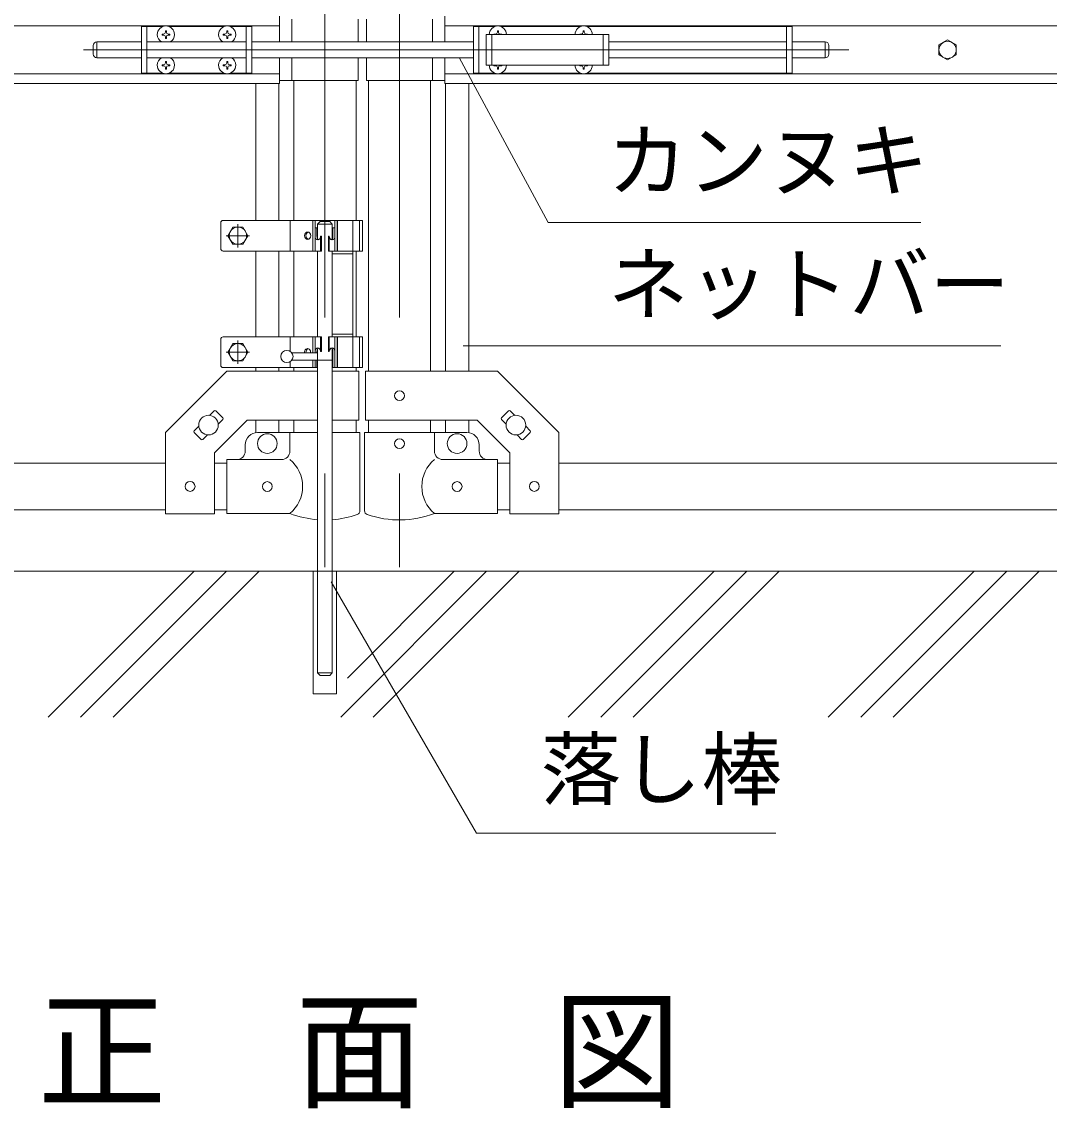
# Model space of a CAD drawing. Units: millimetres, scale not verified. Extents: x -4200 to 4200, y -2970 to 2970.
# Drawn here: x 964 to 1802, y -477 to 409 of the extents above; entities that cross this region are included whole.
import ezdxf
from ezdxf.enums import TextEntityAlignment as Align

# ---------------------------------------------------------------- set-up
doc = ezdxf.new("R2010")
doc.units = ezdxf.units.MM
doc.header["$LTSCALE"] = 20
for name, pattern in [('DASHED', [7.5, 6, -1.5]), ('USER1', [50.8, 31.75, -6.35, 6.35, -6.35]), ('USER2', [0.375, 0.25, -0.125])]:
    doc.linetypes.add(name, pattern=pattern)
for name, color, linetype, lineweight in [('0-0_D-STR3', 3, 'Continuous', 13), ('0-1_D-BMK', 2, 'USER1', 13), ('0-3_D-STR1', 1, 'Continuous', 18), ('0-6_D-STR-TXT', 7, 'Continuous', 9), ('0-9_D-BGD', 7, 'Continuous', 9)]:
    doc.layers.add(name, color=color, linetype=linetype, lineweight=lineweight)
doc.layers.add('0-2_D-TTL-TXT', color=7, linetype='Continuous')
doc.styles.add('ＭＳ ゴシック', font='')
doc.styles.get('ＭＳ ゴシック').set_extended_font_data('MS Gothic')

msp = doc.modelspace()

# ---------------------------------------------------------------- linework, layer by layer
at = {"layer": '0-0_D-STR3'}
for p, q in [((1174.49, 392.87), (1174.49, 413.87)), ((1184.59, 411.37), (1184.59, 392.87)), ((1238.59, 411.37), (1238.59, 392.87)), ((1245.39, 411.37), (1245.39, 392.87)), ((1299.39, 411.37), (1299.39, 392.87)), ((1309.49, 392.87), (1309.49, 413.87)), ((1174.49, 405.87), (354.49, 405.87)), ((1061.84, 405.37), (1061.84, 367.37)), ((1079.24, 405.37), (1061.84, 405.37)), ((1066.34, 405.37), (1066.34, 367.37)), ((1078.69, 398.47), (1078.69, 398.87)), ((1081.45, 402.02), (1081.42, 400.72)), ((1082.24, 402.02), (1081.45, 402.02)), ((1082.24, 402.02), (1082.26, 400.72)), ((1083.69, 399.29), (1084.99, 399.26)), ((1129.24, 405.37), (1084.44, 405.37)), ((1084.99, 399.26), (1084.99, 398.87)), ((1129.99, 399.29), (1128.69, 399.26)), ((1128.69, 399.26), (1128.69, 398.87)), ((1131.45, 402.02), (1131.42, 400.72)), ((1132.24, 402.02), (1131.45, 402.02)), ((1132.24, 402.02), (1132.26, 400.72)), ((1151.84, 405.37), (1134.44, 405.37)), ((1134.99, 398.47), (1134.99, 398.87)), ((1147.34, 405.37), (1147.34, 367.37)), ((1151.84, 405.37), (1151.84, 367.37)), ((1309.49, 405.87), (2129.49, 405.87)), ((1332.64, 405.37), (1332.64, 367.37)), ((1332.64, 405.37), (1350.04, 405.37)), ((1337.14, 405.37), (1337.14, 367.37)), ((1343.14, 398.87), (1343.14, 373.87)), ((1343.14, 398.87), (1443.14, 398.87)), ((1350.79, 399.29), (1349.49, 399.26)), ((1349.49, 399.26), (1349.49, 398.87)), ((1352.25, 402.02), (1352.22, 400.72)), ((1352.25, 402.02), (1353.04, 402.02)), ((1353.04, 402.02), (1353.06, 400.72)), ((1355.24, 405.37), (1420.04, 405.37)), ((1420.79, 399.29), (1419.49, 399.26)), ((1419.49, 399.26), (1419.49, 398.87)), ((1422.25, 402.02), (1422.22, 400.72)), ((1422.25, 402.02), (1423.04, 402.02)), ((1423.04, 402.02), (1423.06, 400.72)), ((1424.49, 399.29), (1425.79, 399.26)), ((1425.24, 405.37), (1592.64, 405.37)), ((1425.79, 399.26), (1425.79, 398.87)), ((1443.14, 398.87), (1443.14, 373.87)), ((1588.14, 405.37), (1588.14, 367.37)), ((1592.64, 405.37), (1592.64, 367.37)), ((1022.64, 389.87), (1022.64, 382.87)), ((1037.09, 392.87), (1025.64, 392.87)), ((1025.64, 392.87), (1025.64, 379.87)), ((1036.94, 392.87), (1061.84, 392.87)), ((1066.34, 392.87), (1147.34, 392.87)), ((1079.99, 398.45), (1078.69, 398.47)), ((1081.45, 395.72), (1081.42, 397.01)), ((1082.24, 395.72), (1081.45, 395.72)), ((1082.24, 395.72), (1082.26, 397.01)), ((1131.45, 395.72), (1131.42, 397.01)), ((1132.24, 395.72), (1131.45, 395.72)), ((1132.24, 395.72), (1132.26, 397.01)), ((1133.69, 398.45), (1134.99, 398.47)), ((1151.84, 392.87), (1332.64, 392.87)), ((1443.14, 392.87), (1588.14, 392.87)), ((1592.64, 392.87), (1619.64, 392.87)), ((1619.64, 392.87), (1619.64, 379.87)), ((1622.64, 389.87), (1622.64, 382.87)), ((1037.09, 379.87), (1025.64, 379.87)), ((1036.94, 379.87), (1061.84, 379.87)), ((1066.34, 379.87), (1147.34, 379.87)), ((1078.69, 373.47), (1078.69, 373.87)), ((1079.99, 373.45), (1078.69, 373.47)), ((1081.45, 377.02), (1081.42, 375.72)), ((1082.24, 377.02), (1081.45, 377.02)), ((1082.24, 377.02), (1082.26, 375.72)), ((1083.69, 374.29), (1084.99, 374.26)), ((1083.69, 373.45), (1084.99, 373.47)), ((1084.99, 374.26), (1084.99, 373.87)), ((1084.99, 373.47), (1084.99, 373.87)), ((1129.99, 374.29), (1128.69, 374.26)), ((1128.69, 374.26), (1128.69, 373.87)), ((1131.45, 377.02), (1131.42, 375.72)), ((1132.24, 377.02), (1131.45, 377.02)), ((1132.24, 377.02), (1132.26, 375.72)), ((1133.69, 374.29), (1134.99, 374.26)), ((1133.69, 373.45), (1134.99, 373.47)), ((1134.99, 374.26), (1134.99, 373.87)), ((1134.99, 373.47), (1134.99, 373.87)), ((1151.84, 379.87), (1332.64, 379.87)), ((1174.49, 358.87), (1174.49, 379.87)), ((1184.59, 379.87), (1184.59, 361.37)), ((1238.59, 379.87), (1238.59, 361.37)), ((1245.39, 379.87), (1245.39, 361.37)), ((1299.39, 379.87), (1299.39, 361.37)), ((1309.49, 358.87), (1309.49, 379.87)), ((1343.14, 373.87), (1443.14, 373.87)), ((1349.49, 373.47), (1349.49, 373.87)), ((1350.79, 373.45), (1349.49, 373.47)), ((1354.49, 373.45), (1355.79, 373.47)), ((1355.79, 373.47), (1355.79, 373.87)), ((1419.49, 373.47), (1419.49, 373.87)), ((1420.79, 373.45), (1419.49, 373.47)), ((1424.49, 373.45), (1425.79, 373.47)), ((1425.79, 373.47), (1425.79, 373.87)), ((1443.14, 379.87), (1588.14, 379.87)), ((1592.64, 379.87), (1619.64, 379.87)), ((1174.49, 366.87), (354.49, 366.87)), ((1079.24, 367.37), (1061.84, 367.37)), ((1081.45, 370.72), (1081.42, 372.01)), ((1082.24, 370.72), (1081.45, 370.72)), ((1082.24, 370.72), (1082.26, 372.01)), ((1129.24, 367.37), (1084.44, 367.37)), ((1131.45, 370.72), (1131.42, 372.01)), ((1132.24, 370.72), (1131.45, 370.72)), ((1132.24, 370.72), (1132.26, 372.01)), ((1151.84, 367.37), (1134.44, 367.37)), ((1309.49, 366.87), (2129.49, 366.87)), ((1332.64, 367.37), (1350.04, 367.37)), ((1352.25, 370.72), (1352.22, 372.01)), ((1352.25, 370.72), (1353.04, 370.72)), ((1353.04, 370.72), (1353.06, 372.01)), ((1355.24, 367.37), (1420.04, 367.37)), ((1422.25, 370.72), (1422.22, 372.01)), ((1422.25, 370.72), (1423.04, 370.72)), ((1423.04, 370.72), (1423.06, 372.01)), ((1425.24, 367.37), (1592.64, 367.37)), ((1174.49, 358.87), (354.49, 358.87)), ((1155.09, 358.87), (1155.09, 247.37)), ((1174.09, 358.87), (1174.09, 247.37)), ((1238.59, 361.37), (1174.49, 361.37)), ((1245.39, 361.37), (1309.49, 361.37)), ((1309.49, 358.87), (2129.49, 358.87)), ((1309.89, 358.87), (1309.89, 124.42)), ((1328.89, 358.87), (1328.89, 124.42)), ((1126.59, 245.37), (1126.59, 224.37)), ((1242.19, 247.37), (1128.59, 247.37)), ((1183.29, 247.37), (1183.29, 222.37)), ((1201.59, 247.37), (1201.59, 222.37)), ((1203.49, 247.37), (1203.49, 222.37)), ((1205.59, 241.37), (1203.49, 241.37)), ((1205.09, 234.37), (1205.09, 241.37)), ((1205.59, 244.37), (1205.59, 241.37)), ((1217.59, 244.37), (1205.59, 244.37)), ((1205.59, 241.37), (1205.59, 232.35)), ((1215.59, 246.37), (1217.59, 244.37)), ((1217.59, 244.37), (1217.59, 241.37)), ((1219.69, 241.37), (1217.59, 241.37)), ((1217.59, 241.37), (1217.59, 232.35)), ((1218.09, 241.37), (1218.09, 234.37)), ((1219.69, 247.37), (1219.69, 222.37)), ((1221.59, 247.37), (1221.59, 222.37)), ((1221.83, 247.37), (1221.83, 222.37)), ((1234.29, 247.37), (1234.29, 127.37)), ((1239.89, 247.37), (1239.89, 222.37)), ((1242.19, 247.37), (1242.19, 222.37)), ((1208.09, 234.37), (1208.09, 222.37)), ((1208.09, 234.37), (1208.78, 234.37)), ((1208.78, 234.37), (1208.78, 222.37)), ((1214.4, 234.37), (1214.4, 222.37)), ((1215.09, 234.37), (1214.4, 234.37)), ((1215.09, 234.37), (1215.09, 222.37)), ((1208.78, 222.37), (1128.59, 222.37)), ((1155.09, 222.37), (1155.09, 152.37)), ((1174.09, 222.37), (1174.09, 152.37)), ((1205.59, 222.37), (1205.59, 152.37)), ((1205.59, 222.37), (1205.59, 152.37)), ((1205.59, 222.37), (1205.59, 152.37)), ((1242.19, 222.37), (1214.4, 222.37)), ((1217.59, 222.37), (1217.59, 152.37)), ((1217.59, 222.37), (1217.59, 152.37)), ((1217.59, 222.37), (1217.59, 152.37)), ((1234.29, 220.07), (1217.59, 220.07)), ((1208.78, 152.37), (1128.59, 152.37)), ((1183.29, 152.37), (1183.29, 140.58)), ((1201.59, 139.37), (1201.59, 152.37)), ((1203.49, 139.37), (1203.49, 152.37)), ((1208.09, 140.37), (1208.09, 152.37)), ((1208.78, 140.37), (1208.78, 152.37)), ((1242.19, 152.37), (1214.4, 152.37)), ((1214.4, 140.37), (1214.4, 152.37)), ((1215.09, 140.37), (1215.09, 152.37)), ((1234.29, 154.67), (1217.59, 154.67)), ((1219.69, 127.37), (1219.69, 152.37)), ((1221.59, 127.37), (1221.59, 152.37)), ((1221.83, 152.37), (1221.83, 127.37)), ((1239.89, 152.37), (1239.89, 127.37)), ((1242.19, 152.37), (1242.19, 127.37)), ((1126.59, 150.37), (1126.59, 129.37)), ((1205.59, 142.38), (1205.59, 133.37)), ((1205.59, 142.38), (1205.59, -121.63)), ((1217.59, 142.38), (1217.59, 133.37)), ((1217.59, 142.38), (1217.59, -121.63)), ((1205.59, 139.37), (1184.59, 139.37)), ((1205.59, 133.37), (1184.59, 133.37)), ((1201.59, 127.37), (1201.59, 133.37)), ((1205.59, 133.37), (1203.49, 133.37)), ((1203.49, 127.37), (1203.49, 133.37)), ((1203.49, 133.37), (1218.09, 133.37)), ((1205.09, 140.37), (1205.09, 139.37)), ((1205.09, 133.37), (1205.09, 127.37)), ((1208.09, 140.37), (1208.78, 140.37)), ((1215.09, 140.37), (1214.4, 140.37)), ((1218.09, 127.37), (1218.09, 140.37)), ((1205.59, 127.37), (1128.59, 127.37)), ((1155.09, 127.37), (1155.09, 124.42)), ((1174.09, 127.37), (1174.09, 124.42)), ((1183.29, 132.16), (1183.29, 127.37)), ((1242.19, 127.37), (1217.59, 127.37)), ((1239.29, 124.42), (1217.59, 124.42)), ((1239.29, 84.42), (1239.29, 124.42)), ((1244.69, 84.42), (1244.69, 124.42)), ((1121.19, 92.08), (1117.47, 88.37)), ((1128.26, 86.43), (1122.6, 92.08)), ((1355.72, 86.43), (1361.38, 92.08)), ((1362.8, 92.08), (1366.51, 88.37)), ((1148.16, 84.42), (1121.59, 57.85)), ((1128.26, 85.01), (1124.54, 81.3)), ((1205.59, 84.42), (1148.16, 84.42)), ((1155.09, 84.42), (1155.09, 74.37)), ((1174.09, 84.42), (1174.09, 74.37)), ((1239.29, 84.42), (1217.59, 84.42)), ((1244.69, 84.42), (1335.82, 84.42)), ((1309.89, 84.42), (1309.89, 74.37)), ((1328.89, 84.42), (1328.89, 74.37)), ((1335.82, 84.42), (1362.39, 57.85)), ((1355.72, 85.01), (1359.44, 81.3)), ((1081.59, 8.17), (1081.59, 74.42)), ((1108.64, 79.54), (1104.92, 75.82)), ((1110.58, 68.75), (1104.92, 74.41)), ((1115.71, 72.47), (1112, 68.75)), ((1183.04, 74.37), (1183.04, 59.37)), ((1240.14, 74.37), (1217.59, 74.37)), ((1240.14, 74.37), (1240.14, 10.67)), ((1243.84, 74.37), (1300.94, 74.37)), ((1243.84, 74.37), (1243.84, 10.67)), ((1300.94, 74.37), (1300.94, 59.37)), ((1300.94, 74.37), (1327.39, 74.37)), ((1368.27, 72.47), (1371.99, 68.75)), ((1373.4, 68.75), (1379.06, 74.41)), ((1375.34, 79.54), (1379.06, 75.82)), ((1402.39, 8.17), (1402.39, 74.42)), ((1146.59, 59.37), (1146.59, 64.37)), ((1337.39, 59.37), (1337.39, 64.37)), ((1121.59, 8.17), (1121.59, 57.85)), ((1362.39, 8.17), (1362.39, 57.85)), ((1131.59, 52.37), (1176.04, 52.37)), ((1131.59, 8.37), (1131.59, 52.37)), ((1352.39, 52.37), (1307.94, 52.37)), ((1352.39, 8.37), (1352.39, 52.37)), ((1121.59, 8.17), (1081.59, 8.17)), ((1131.59, 8.37), (1183.04, 8.37)), ((1352.39, 8.37), (1300.94, 8.37)), ((1362.39, 8.17), (1402.39, 8.17)), ((1202.04, -38.63), (1202.04, -138.63)), ((1217.59, -121.63), (1205.59, -121.63)), ((1205.59, -121.63), (1207.59, -123.63)), ((1215.59, -123.63), (1207.59, -123.63)), ((1217.59, -121.63), (1215.59, -123.63))]:
    msp.add_line(p, q, dxfattribs=at)
at = {"layer": '0-0_D-STR3', "linetype": 'DASHED'}
for p, q in [((1347.64, 398.87), (1347.64, 373.87)), ((1438.64, 398.87), (1438.64, 373.87))]:
    msp.add_line(p, q, dxfattribs=at)
at = {"layer": '0-0_D-STR3', "linetype": 'USER2'}
msp.add_line((1221.83, 222.37), (1235.83, 222.37), dxfattribs=at)
at = {"layer": '0-0_D-STR3'}
for points in [[(1079.99, 399.29), (1078.69, 399.26), (1078.69, 398.87)], [(1083.69, 398.45), (1084.99, 398.47), (1084.99, 398.87)], [(1129.99, 398.45), (1128.69, 398.47), (1128.69, 398.87)], [(1133.69, 399.29), (1134.99, 399.26), (1134.99, 398.87)], [(1354.49, 399.29), (1355.79, 399.26), (1355.79, 398.87)], [(1079.99, 374.29), (1078.69, 374.26), (1078.69, 373.87)], [(1129.99, 373.45), (1128.69, 373.47), (1128.69, 373.87)], [(1215.59, 246.37), (1207.59, 246.37), (1205.59, 244.37)], [(1205.59, 124.42), (1131.59, 124.42), (1081.59, 74.42)], [(1244.69, 124.42), (1352.39, 124.42), (1402.39, 74.42)], [(1205.59, 74.37), (1183.04, 74.37), (1156.59, 74.37)], [(1221.14, -38.63), (1221.14, -138.63), (1202.04, -138.63)]]:
    msp.add_lwpolyline(points, dxfattribs=at)
for points in [[(1719.49, 394.47), (1712.48, 390.42), (1712.48, 382.32), (1719.49, 378.27), (1726.51, 382.32), (1726.51, 390.42)], [(1144.64, 241.88), (1148.69, 234.87), (1144.64, 227.85), (1136.54, 227.85), (1132.49, 234.87), (1136.54, 241.88)], [(1144.64, 146.88), (1148.69, 139.87), (1144.64, 132.85), (1136.54, 132.85), (1132.49, 139.87), (1136.54, 146.88)]]:
    msp.add_lwpolyline(points, close=True, dxfattribs=at)
for centre, radius in [((1719.49, 386.37), 7.03), ((1140.59, 234.87), 7.03), ((1140.59, 139.87), 7.03), ((1180.59, 136.37), 5), ((1272.39, 104.42), 4), ((1116.59, 80.42), 8), ((1367.39, 80.42), 8), ((1164.59, 65.37), 8), ((1319.39, 65.37), 8), ((1272.39, 65.37), 4), ((1101.59, 30.42), 4), ((1164.59, 30.37), 4), ((1319.39, 30.37), 4), ((1382.39, 30.42), 4)]:
    msp.add_circle(centre, radius, dxfattribs=at)
for centre, radius, start, end in [((1081.84, 398.87), 7, 0, 180), ((1081.84, 398.87), 7, 180, 238.99728), ((1079.94, 400.77), 1.49, 270, 0), ((1083.75, 400.77), 1.49, 180, 270), ((1081.84, 398.87), 7, 301.00272, 0), ((1131.84, 398.87), 7, 0, 180), ((1131.84, 398.87), 7, 180, 238.99728), ((1129.94, 400.77), 1.49, 270, 0), ((1133.75, 400.77), 1.49, 180, 270), ((1131.84, 398.87), 7, 301.00272, 0), ((1352.64, 398.87), 7, 0, 180), ((1350.74, 400.77), 1.49, 270, 0), ((1354.55, 400.77), 1.49, 180, 270), ((1422.64, 398.87), 7, 0, 180), ((1420.74, 400.77), 1.49, 270, 0), ((1424.55, 400.77), 1.49, 180, 270), ((1025.64, 389.87), 3, 90, 180), ((1079.94, 396.96), 1.49, 0, 90), ((1083.75, 396.96), 1.49, 90, 180), ((1129.94, 396.96), 1.49, 0, 90), ((1133.75, 396.96), 1.49, 90, 180), ((1619.64, 389.87), 3, 0, 90), ((1025.64, 382.87), 3, 180, 270), ((1619.64, 382.87), 3, 270, 0), ((1081.84, 373.87), 7, 121.00272, 180), ((1081.84, 373.87), 7, 180, 0), ((1079.94, 375.77), 1.49, 270, 0), ((1079.94, 371.96), 1.49, 0, 90), ((1083.75, 375.77), 1.49, 180, 270), ((1083.75, 371.96), 1.49, 90, 180), ((1081.84, 373.87), 7, 0, 58.99728), ((1131.84, 373.87), 7, 121.00272, 180), ((1131.84, 373.87), 7, 180, 0), ((1129.94, 375.77), 1.49, 270, 0), ((1129.94, 371.96), 1.49, 0, 90), ((1133.75, 375.77), 1.49, 180, 270), ((1133.75, 371.96), 1.49, 90, 180), ((1131.84, 373.87), 7, 0, 58.99728), ((1352.64, 373.87), 7, 180, 0), ((1350.74, 371.96), 1.49, 0, 90), ((1354.55, 371.96), 1.49, 90, 180), ((1422.64, 373.87), 7, 180, 0), ((1420.74, 371.96), 1.49, 0, 90), ((1424.55, 371.96), 1.49, 90, 180), ((1128.59, 245.37), 2, 90, 180), ((1128.59, 224.37), 2, 180, 270), ((1128.59, 150.37), 2, 90, 180), ((1128.59, 129.37), 2, 180, 270), ((1121.89, 91.38), 1, 45, 135), ((1362.09, 91.38), 1, 45, 135), ((1127.55, 85.72), 1, 315, 45), ((1356.43, 85.72), 1, 135, 225), ((1105.63, 75.11), 1, 135, 225), ((1156.59, 64.37), 10, 90, 180), ((1327.39, 64.37), 10, 0, 90), ((1378.35, 75.11), 1, 315, 45), ((1111.29, 69.46), 1, 225, 315), ((1372.69, 69.46), 1, 225, 315), ((1139.59, 59.37), 7, 270, 0), ((1176.04, 59.37), 7, 270, 0), ((1307.94, 59.37), 7, 180, 270), ((1344.39, 59.37), 7, 180, 270), ((1164.85, 30.37), 28.55, 309.59418, 50.40582), ((1319.14, 30.37), 28.55, 129.59418, 230.40582), ((1236.84, 10.67), 3.3, 289.22051, 0), ((1247.14, 10.67), 3.3, 180, 250.77949), ((1211.59, 83.1), 80, 249.0916, 265.69878), ((1211.59, 83.1), 80, 274.30122, 289.22051), ((1272.39, 83.1), 80, 250.77949, 290.9084)]:
    msp.add_arc(centre, radius, start, end, dxfattribs=at)
msp.add_ellipse((1197.44, 234.87), major_axis=(0, 3), ratio=0.839449, dxfattribs=at)
for centre, major_axis, ratio, start_param, end_param in [((1198.6, 234.87), (0, -3), 0.839449, 3.373397, 6.051381), ((1205.79, 234.41), (0, -3), 0.766727, 4.702747, 7.841406), ((1206.94, 234.41), (0, -3), 0.615242, 4.702747, 6.003247), ((1217.39, 234.41), (0, -3), 0.766727, 4.724965, 7.863624), ((1216.25, 234.41), (0, -3), 0.615242, 0.279938, 1.580438), ((1197.44, 139.87), (0, -3), 0.839449, 1.403348, 4.879837), ((1198.6, 139.87), (0, -3), 0.839449, 3.373397, 4.879837), ((1205.79, 140.33), (0, 3), 0.766727, 4.724965, 7.863624), ((1206.94, 140.33), (0, 3), 0.615242, 0.279938, 1.580438), ((1217.39, 140.33), (0, 3), 0.766727, 4.702747, 7.841406), ((1216.25, 140.33), (0, 3), 0.615242, 4.702747, 6.003247)]:
    msp.add_ellipse(centre, major_axis=major_axis, ratio=ratio, start_param=start_param, end_param=end_param, dxfattribs=at)
at = {"layer": '0-1_D-BMK'}
for p, q in [((1211.59, 803.1), (1211.59, -35.29)), ((1272.39, 803.1), (1272.39, -35.29)), ((1014.52, 386.37), (1638.97, 386.37)), ((1140.59, 244.37), (1140.59, 225.37)), ((1150.09, 234.87), (1131.09, 234.87)), ((1140.59, 149.37), (1140.59, 130.37)), ((1150.09, 139.87), (1131.09, 139.87))]:
    msp.add_line(p, q, dxfattribs=at)
at = {"layer": '0-3_D-STR1'}
for p, q in [((1186.19, 361.37), (1186.19, 247.37)), ((1236.99, 361.37), (1236.99, 247.37)), ((1246.99, 361.37), (1246.99, 124.42)), ((1297.79, 361.37), (1297.79, 124.42)), ((1186.19, 222.37), (1186.19, 152.37)), ((1236.99, 222.37), (1236.99, 152.37)), ((1186.19, 127.37), (1186.19, 124.42)), ((1236.99, 127.37), (1236.99, 124.42)), ((1186.19, 84.42), (1186.19, 74.37)), ((1236.99, 84.42), (1236.99, 74.37)), ((1246.99, 84.42), (1246.99, 74.37)), ((1297.79, 84.42), (1297.79, 74.37)), ((447.39, 49.37), (1081.59, 49.37)), ((1121.59, 49.37), (1131.59, 49.37)), ((1362.39, 49.37), (1352.39, 49.37)), ((2036.59, 49.37), (1402.39, 49.37)), ((447.39, 11.37), (1081.59, 11.37)), ((1121.59, 11.37), (1131.59, 11.37)), ((1362.39, 11.37), (1352.39, 11.37)), ((2036.59, 11.37), (1402.39, 11.37))]:
    msp.add_line(p, q, dxfattribs=at)
at = {"layer": '0-6_D-STR-TXT'}
msp.add_line((1762.99, 145.04), (1324.4, 145.04), dxfattribs=at)
for points in [[(1697.76, 245.68), (1393.79, 245.68), (1320.98, 380.08)], [(1579.42, -252.31), (1335.09, -252.31), (1216.78, -47.38)]]:
    msp.add_lwpolyline(points, dxfattribs=at)
at = {"layer": '0-9_D-BGD'}
for p, q in [((2591.99, -38.63), (-108.01, -38.63)), ((985.79, -157.69), (1104.85, -38.63)), ((1012.31, -157.69), (1131.37, -38.63)), ((1038.83, -157.69), (1157.89, -38.63)), ((1224.44, -157.69), (1343.5, -38.63)), ((1229.86, -125.76), (1316.99, -38.63)), ((1250.96, -157.69), (1370.02, -38.63)), ((1410.06, -157.69), (1529.12, -38.63)), ((1436.57, -157.69), (1555.64, -38.63)), ((1463.09, -157.69), (1582.15, -38.63)), ((1622.19, -157.69), (1741.25, -38.63)), ((1648.71, -157.69), (1767.77, -38.63)), ((1675.22, -157.69), (1794.28, -38.63))]:
    msp.add_line(p, q, dxfattribs=at)

# ---------------------------------------------------------------- texts
at = {"layer": '0-2_D-TTL-TXT', "style": 'ＭＳ ゴシック'}
msp.add_text('正\u3000面\u3000図', height=76.98, dxfattribs=at).set_placement((977.25, -491.23), align=Align.BOTTOM_LEFT)
at = {"layer": '0-6_D-STR-TXT', "style": 'ＭＳ ゴシック'}
for s, p in [('カンヌキ', (1441.66, 257.76)), ('ネットバー', (1442.43, 156.99)), ('落し棒', (1387.54, -238.58))]:
    msp.add_text(s, height=48.09, dxfattribs=at).set_placement(p, align=Align.BOTTOM_LEFT)

doc.saveas('drawing.dxf')
